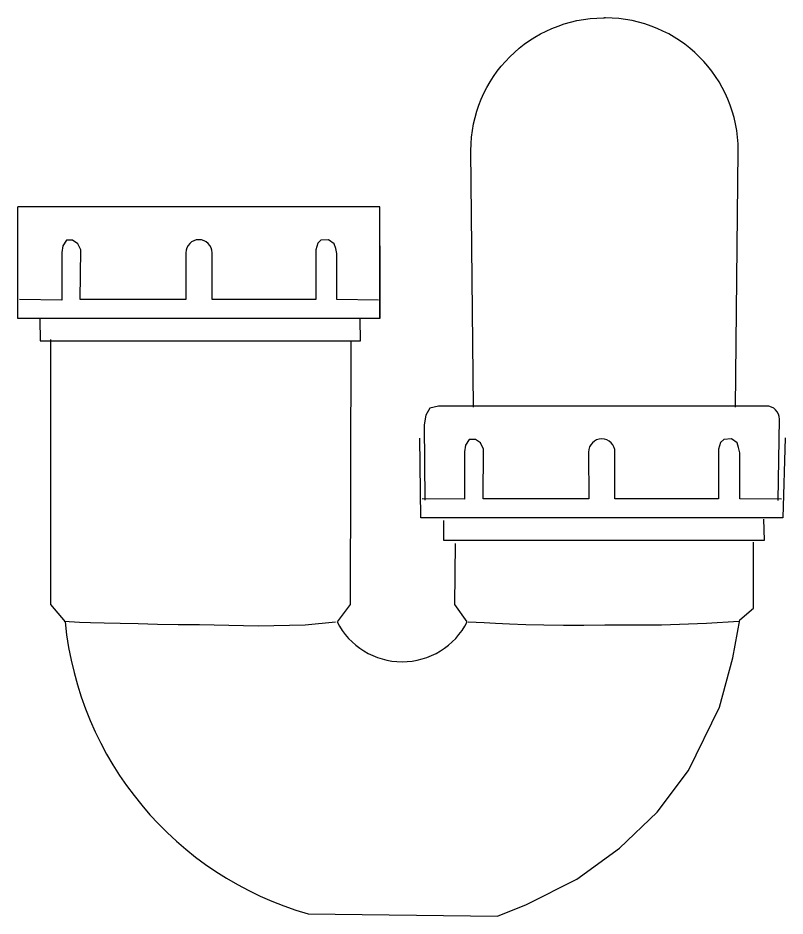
# Model space of a CAD drawing. Header units: millimetres. Extents: x 1478 to 10450, y 2114 to 8349.
# Drawn here: x 4523.29 to 4534.82, y 3971.17 to 3984.68 of the extents above; entities that cross this region are included whole.
import ezdxf

# ---------------------------------------------------------------- set-up
doc = ezdxf.new("R2010")
doc.units = ezdxf.units.MM
doc.layers.add('DEFAULT_1', color=7, linetype='Continuous')

msp = doc.modelspace()

# ---------------------------------------------------------------- linework, layer by layer
for p, q in [((4528.733, 3981.844), (4523.289, 3981.844)), ((4523.289, 3980.161), (4523.289, 3981.844)), ((4528.733, 3980.161), (4528.733, 3981.844))]:
    msp.add_line(p, q)
at = {"layer": 'DEFAULT_1', "color": 250}
for points, knots in [([(4530.141, 3978.828), (4530.141, 3978.828), (4530.1, 3982.688), (4530.1, 3982.688), (4530.1, 3982.688), (4530.1, 3983.791), (4530.994, 3984.685), (4532.097, 3984.685), (4532.097, 3984.685), (4532.097, 3984.685), (4532.102, 3984.685), (4532.11, 3984.685)], [0, 0, 0, 0, 0.25, 0.25, 0.25, 0.25, 0.5, 0.5, 0.5, 0.5, 0.5075237, 0.5075237, 0.5075237, 0.5075237]), ([(4534.079, 3978.828), (4534.079, 3978.828), (4534.121, 3982.688), (4534.121, 3982.688), (4534.121, 3982.688), (4534.121, 3983.791), (4533.226, 3984.685), (4532.123, 3984.685), (4532.123, 3984.685), (4532.123, 3984.685), (4532.119, 3984.685), (4532.11, 3984.685)], [0, 0, 0, 0, 0.25, 0.25, 0.25, 0.25, 0.5, 0.5, 0.5, 0.5, 0.5075237, 0.5075237, 0.5075237, 0.5075237]), ([(4528.733, 3981.255), (4528.733, 3981.255), (4528.733, 3980.161), (4528.733, 3980.161), (4528.733, 3980.161), (4528.733, 3980.161), (4523.289, 3980.161), (4523.289, 3980.161), (4523.289, 3980.161), (4523.289, 3980.161), (4523.289, 3981.357), (4523.289, 3981.357)], [0, 0, 0, 0, 0.25, 0.25, 0.25, 0.25, 0.5, 0.5, 0.5, 0.5, 1, 1, 1, 1]), ([(4528.712, 3980.441), (4528.712, 3980.441), (4528.085, 3980.449), (4528.085, 3980.449), (4528.085, 3980.449), (4528.085, 3980.449), (4528.085, 3981.14), (4528.085, 3981.14), (4528.085, 3981.14), (4528.085, 3981.14), (4528.069, 3981.218), (4528.069, 3981.218), (4528.069, 3981.218), (4528.069, 3981.218), (4528.046, 3981.287), (4528.046, 3981.287), (4528.046, 3981.287), (4528.046, 3981.287), (4527.961, 3981.349), (4527.961, 3981.349), (4527.961, 3981.349), (4527.961, 3981.349), (4527.845, 3981.342), (4527.845, 3981.342), (4527.845, 3981.342), (4527.845, 3981.342), (4527.798, 3981.295), (4527.798, 3981.295), (4527.798, 3981.295), (4527.798, 3981.295), (4527.767, 3981.194), (4527.767, 3981.194), (4527.767, 3981.194), (4527.767, 3981.194), (4527.767, 3980.449), (4527.767, 3980.449), (4527.767, 3980.449), (4527.767, 3980.449), (4526.21, 3980.449), (4526.21, 3980.449), (4526.21, 3980.449), (4526.21, 3980.449), (4526.209, 3981.151), (4526.209, 3981.151), (4526.209, 3981.151), (4526.209, 3981.26), (4526.12, 3981.349), (4526.011, 3981.349), (4526.011, 3981.349), (4525.902, 3981.349), (4525.813, 3981.26), (4525.813, 3981.151), (4525.813, 3981.151), (4525.813, 3981.151), (4525.815, 3980.449), (4525.815, 3980.449), (4525.815, 3980.449), (4525.815, 3980.449), (4524.226, 3980.449), (4524.226, 3980.449), (4524.226, 3980.449), (4524.226, 3980.449), (4524.234, 3981.194), (4524.234, 3981.194), (4524.234, 3981.194), (4524.234, 3981.194), (4524.187, 3981.287), (4524.187, 3981.287), (4524.187, 3981.287), (4524.187, 3981.287), (4524.11, 3981.342), (4524.11, 3981.342), (4524.11, 3981.342), (4524.11, 3981.342), (4524.017, 3981.342), (4524.017, 3981.342), (4524.017, 3981.342), (4524.017, 3981.342), (4523.963, 3981.256), (4523.963, 3981.256), (4523.963, 3981.256), (4523.963, 3981.256), (4523.947, 3981.155), (4523.947, 3981.155), (4523.947, 3981.155), (4523.947, 3981.155), (4523.947, 3980.441), (4523.947, 3980.441), (4523.947, 3980.441), (4523.947, 3980.441), (4523.312, 3980.449), (4523.312, 3980.449)], [0, 0, 0, 0, 0.041667, 0.041667, 0.041667, 0.041667, 0.083333, 0.083333, 0.083333, 0.083333, 0.125, 0.125, 0.125, 0.125, 0.166667, 0.166667, 0.166667, 0.166667, 0.208333, 0.208333, 0.208333, 0.208333, 0.25, 0.25, 0.25, 0.25, 0.291667, 0.291667, 0.291667, 0.291667, 0.333333, 0.333333, 0.333333, 0.333333, 0.375, 0.375, 0.375, 0.375, 0.416667, 0.416667, 0.416667, 0.416667, 0.458333, 0.458333, 0.458333, 0.458333, 0.5, 0.5, 0.5, 0.5, 0.541667, 0.541667, 0.541667, 0.541667, 0.583333, 0.583333, 0.583333, 0.583333, 0.625, 0.625, 0.625, 0.625, 0.666667, 0.666667, 0.666667, 0.666667, 0.708333, 0.708333, 0.708333, 0.708333, 0.75, 0.75, 0.75, 0.75, 0.791667, 0.791667, 0.791667, 0.791667, 0.833333, 0.833333, 0.833333, 0.833333, 0.875, 0.875, 0.875, 0.875, 0.916667, 0.916667, 0.916667, 0.916667, 1, 1, 1, 1]), ([(4523.619, 3980.151), (4523.619, 3980.151), (4523.623, 3979.826), (4523.623, 3979.826), (4523.623, 3979.826), (4523.623, 3979.826), (4528.439, 3979.826), (4528.439, 3979.826), (4528.439, 3979.826), (4528.439, 3979.826), (4528.433, 3980.151), (4528.433, 3980.151)], [0, 0, 0, 0, 0.25, 0.25, 0.25, 0.25, 0.5, 0.5, 0.5, 0.5, 1, 1, 1, 1]), ([(4523.779, 3979.849), (4523.779, 3979.849), (4523.779, 3975.861), (4523.779, 3975.861), (4523.779, 3975.861), (4523.779, 3975.861), (4523.998, 3975.597), (4523.998, 3975.597), (4523.998, 3975.597), (4524.202, 3973.522), (4525.651, 3971.781), (4527.654, 3971.203), (4527.654, 3971.203), (4527.654, 3971.203), (4530.499, 3971.172), (4530.499, 3971.172), (4530.499, 3971.172), (4530.499, 3971.172), (4530.936, 3971.348), (4530.936, 3971.348), (4530.936, 3971.348), (4530.936, 3971.348), (4531.695, 3971.727), (4531.695, 3971.727), (4531.695, 3971.727), (4531.695, 3971.727), (4532.336, 3972.195), (4532.336, 3972.195), (4532.336, 3972.195), (4532.336, 3972.195), (4532.904, 3972.735), (4532.904, 3972.735), (4532.904, 3972.735), (4532.904, 3972.735), (4533.371, 3973.363), (4533.371, 3973.363), (4533.371, 3973.363), (4533.371, 3973.363), (4533.837, 3974.313), (4533.837, 3974.313), (4533.837, 3974.313), (4533.837, 3974.313), (4534.041, 3975.058), (4534.041, 3975.058), (4534.041, 3975.058), (4534.041, 3975.058), (4534.144, 3975.628), (4534.144, 3975.628), (4534.144, 3975.628), (4534.144, 3975.628), (4534.348, 3975.803), (4534.348, 3975.803), (4534.348, 3975.803), (4534.348, 3975.803), (4534.348, 3976.796), (4534.348, 3976.796)], [0, 0, 0, 0, 0.066667, 0.066667, 0.066667, 0.066667, 0.133333, 0.133333, 0.133333, 0.133333, 0.2, 0.2, 0.2, 0.2, 0.266667, 0.266667, 0.266667, 0.266667, 0.333333, 0.333333, 0.333333, 0.333333, 0.4, 0.4, 0.4, 0.4, 0.466667, 0.466667, 0.466667, 0.466667, 0.533333, 0.533333, 0.533333, 0.533333, 0.6, 0.6, 0.6, 0.6, 0.666667, 0.666667, 0.666667, 0.666667, 0.733333, 0.733333, 0.733333, 0.733333, 0.8, 0.8, 0.8, 0.8, 0.866667, 0.866667, 0.866667, 0.866667, 1, 1, 1, 1]), ([(4528.296, 3979.821), (4528.296, 3979.821), (4528.284, 3975.858), (4528.284, 3975.858), (4528.284, 3975.858), (4528.284, 3975.858), (4528.087, 3975.599), (4528.087, 3975.599), (4528.087, 3975.599), (4528.274, 3975.23), (4528.653, 3974.998), (4529.066, 3974.998), (4529.066, 3974.998), (4529.48, 3974.998), (4529.858, 3975.23), (4530.046, 3975.599), (4530.046, 3975.599), (4530.046, 3975.599), (4529.858, 3975.858), (4529.858, 3975.858), (4529.858, 3975.858), (4529.858, 3975.858), (4529.869, 3976.779), (4529.869, 3976.779)], [0, 0, 0, 0, 0.142857, 0.142857, 0.142857, 0.142857, 0.285714, 0.285714, 0.285714, 0.285714, 0.428571, 0.428571, 0.428571, 0.428571, 0.571429, 0.571429, 0.571429, 0.571429, 0.714286, 0.714286, 0.714286, 0.714286, 1, 1, 1, 1]), ([(4534.721, 3977.424), (4534.721, 3977.424), (4534.742, 3978.648), (4534.742, 3978.648), (4534.742, 3978.648), (4534.742, 3978.757), (4534.653, 3978.846), (4534.543, 3978.846), (4534.543, 3978.846), (4534.543, 3978.846), (4529.614, 3978.845), (4529.614, 3978.845), (4529.614, 3978.845), (4529.614, 3978.845), (4529.481, 3978.812), (4529.481, 3978.812), (4529.481, 3978.812), (4529.481, 3978.812), (4529.422, 3978.711), (4529.422, 3978.711), (4529.422, 3978.711), (4529.422, 3978.711), (4529.397, 3978.561), (4529.397, 3978.561), (4529.397, 3978.561), (4529.397, 3978.561), (4529.406, 3977.432), (4529.406, 3977.432)], [0, 0, 0, 0, 0.125, 0.125, 0.125, 0.125, 0.25, 0.25, 0.25, 0.25, 0.375, 0.375, 0.375, 0.375, 0.5, 0.5, 0.5, 0.5, 0.625, 0.625, 0.625, 0.625, 0.75, 0.75, 0.75, 0.75, 1, 1, 1, 1]), ([(4534.825, 3978.367), (4534.825, 3978.367), (4534.791, 3977.163), (4534.791, 3977.163), (4534.791, 3977.163), (4534.791, 3977.163), (4529.347, 3977.163), (4529.347, 3977.163), (4529.347, 3977.163), (4529.347, 3977.163), (4529.331, 3978.36), (4529.331, 3978.36)], [0, 0, 0, 0, 0.25, 0.25, 0.25, 0.25, 0.5, 0.5, 0.5, 0.5, 1, 1, 1, 1]), ([(4534.77, 3977.443), (4534.77, 3977.443), (4534.143, 3977.451), (4534.143, 3977.451), (4534.143, 3977.451), (4534.143, 3977.451), (4534.143, 3978.142), (4534.143, 3978.142), (4534.143, 3978.142), (4534.143, 3978.142), (4534.127, 3978.22), (4534.127, 3978.22), (4534.127, 3978.22), (4534.127, 3978.22), (4534.104, 3978.29), (4534.104, 3978.29), (4534.104, 3978.29), (4534.104, 3978.29), (4534.019, 3978.352), (4534.019, 3978.352), (4534.019, 3978.352), (4534.019, 3978.352), (4533.902, 3978.344), (4533.902, 3978.344), (4533.902, 3978.344), (4533.902, 3978.344), (4533.856, 3978.297), (4533.856, 3978.297), (4533.856, 3978.297), (4533.856, 3978.297), (4533.825, 3978.197), (4533.825, 3978.197), (4533.825, 3978.197), (4533.825, 3978.197), (4533.825, 3977.451), (4533.825, 3977.451), (4533.825, 3977.451), (4533.825, 3977.451), (4532.267, 3977.451), (4532.267, 3977.451), (4532.267, 3977.451), (4532.267, 3977.451), (4532.267, 3978.153), (4532.267, 3978.153), (4532.267, 3978.153), (4532.267, 3978.262), (4532.178, 3978.351), (4532.069, 3978.351), (4532.069, 3978.351), (4531.959, 3978.351), (4531.871, 3978.262), (4531.871, 3978.153), (4531.871, 3978.153), (4531.871, 3978.153), (4531.872, 3977.451), (4531.872, 3977.451), (4531.872, 3977.451), (4531.872, 3977.451), (4530.284, 3977.451), (4530.284, 3977.451), (4530.284, 3977.451), (4530.284, 3977.451), (4530.292, 3978.197), (4530.292, 3978.197), (4530.292, 3978.197), (4530.292, 3978.197), (4530.245, 3978.29), (4530.245, 3978.29), (4530.245, 3978.29), (4530.245, 3978.29), (4530.168, 3978.344), (4530.168, 3978.344), (4530.168, 3978.344), (4530.168, 3978.344), (4530.075, 3978.344), (4530.075, 3978.344), (4530.075, 3978.344), (4530.075, 3978.344), (4530.02, 3978.259), (4530.02, 3978.259), (4530.02, 3978.259), (4530.02, 3978.259), (4530.005, 3978.158), (4530.005, 3978.158), (4530.005, 3978.158), (4530.005, 3978.158), (4530.005, 3977.443), (4530.005, 3977.443), (4530.005, 3977.443), (4530.005, 3977.443), (4529.37, 3977.451), (4529.37, 3977.451)], [0, 0, 0, 0, 0.041667, 0.041667, 0.041667, 0.041667, 0.083333, 0.083333, 0.083333, 0.083333, 0.125, 0.125, 0.125, 0.125, 0.166667, 0.166667, 0.166667, 0.166667, 0.208333, 0.208333, 0.208333, 0.208333, 0.25, 0.25, 0.25, 0.25, 0.291667, 0.291667, 0.291667, 0.291667, 0.333333, 0.333333, 0.333333, 0.333333, 0.375, 0.375, 0.375, 0.375, 0.416667, 0.416667, 0.416667, 0.416667, 0.458333, 0.458333, 0.458333, 0.458333, 0.5, 0.5, 0.5, 0.5, 0.541667, 0.541667, 0.541667, 0.541667, 0.583333, 0.583333, 0.583333, 0.583333, 0.625, 0.625, 0.625, 0.625, 0.666667, 0.666667, 0.666667, 0.666667, 0.708333, 0.708333, 0.708333, 0.708333, 0.75, 0.75, 0.75, 0.75, 0.791667, 0.791667, 0.791667, 0.791667, 0.833333, 0.833333, 0.833333, 0.833333, 0.875, 0.875, 0.875, 0.875, 0.916667, 0.916667, 0.916667, 0.916667, 1, 1, 1, 1]), ([(4529.689, 3977.124), (4529.689, 3977.124), (4529.69, 3976.83), (4529.69, 3976.83), (4529.69, 3976.83), (4529.69, 3976.83), (4534.515, 3976.83), (4534.515, 3976.83), (4534.515, 3976.83), (4534.515, 3976.83), (4534.506, 3977.142), (4534.506, 3977.142)], [0, 0, 0, 0, 0.25, 0.25, 0.25, 0.25, 0.5, 0.5, 0.5, 0.5, 1, 1, 1, 1]), ([(4528.063, 3975.592), (4528.063, 3975.592), (4527.609, 3975.547), (4527.609, 3975.547), (4527.609, 3975.547), (4527.609, 3975.547), (4526.9, 3975.536), (4526.9, 3975.536), (4526.9, 3975.536), (4526.9, 3975.536), (4526.019, 3975.552), (4526.019, 3975.552), (4526.019, 3975.552), (4526.019, 3975.552), (4525.699, 3975.556), (4525.699, 3975.556), (4525.699, 3975.556), (4525.699, 3975.556), (4525.388, 3975.561), (4525.388, 3975.561), (4525.388, 3975.561), (4525.388, 3975.561), (4525.094, 3975.567), (4525.094, 3975.567), (4525.094, 3975.567), (4525.094, 3975.567), (4524.824, 3975.574), (4524.824, 3975.574), (4524.824, 3975.574), (4524.824, 3975.574), (4524.584, 3975.58), (4524.584, 3975.58), (4524.584, 3975.58), (4524.584, 3975.58), (4524.379, 3975.586), (4524.379, 3975.586), (4524.379, 3975.586), (4524.379, 3975.586), (4524.215, 3975.59), (4524.215, 3975.59), (4524.215, 3975.59), (4524.215, 3975.59), (4523.986, 3975.603), (4523.986, 3975.603)], [0, 0, 0, 0, 0.083333, 0.083333, 0.083333, 0.083333, 0.166667, 0.166667, 0.166667, 0.166667, 0.25, 0.25, 0.25, 0.25, 0.333333, 0.333333, 0.333333, 0.333333, 0.416667, 0.416667, 0.416667, 0.416667, 0.5, 0.5, 0.5, 0.5, 0.583333, 0.583333, 0.583333, 0.583333, 0.666667, 0.666667, 0.666667, 0.666667, 0.75, 0.75, 0.75, 0.75, 0.833333, 0.833333, 0.833333, 0.833333, 1, 1, 1, 1]), ([(4530.061, 3975.599), (4530.061, 3975.599), (4530.298, 3975.588), (4530.298, 3975.588), (4530.298, 3975.588), (4530.298, 3975.588), (4530.468, 3975.577), (4530.468, 3975.577), (4530.468, 3975.577), (4530.468, 3975.577), (4530.679, 3975.567), (4530.679, 3975.567), (4530.679, 3975.567), (4530.679, 3975.567), (4530.925, 3975.559), (4530.925, 3975.559), (4530.925, 3975.559), (4530.925, 3975.559), (4531.198, 3975.553), (4531.198, 3975.553), (4531.198, 3975.553), (4531.198, 3975.553), (4531.492, 3975.55), (4531.492, 3975.55), (4531.492, 3975.55), (4531.492, 3975.55), (4531.8, 3975.55), (4531.8, 3975.55), (4531.8, 3975.55), (4531.8, 3975.55), (4532.114, 3975.552), (4532.114, 3975.552), (4532.114, 3975.552), (4532.114, 3975.552), (4532.966, 3975.553), (4532.966, 3975.553), (4532.966, 3975.553), (4532.966, 3975.553), (4533.644, 3975.58), (4533.644, 3975.58), (4533.644, 3975.58), (4533.644, 3975.58), (4534.129, 3975.608), (4534.129, 3975.608)], [0, 0, 0, 0, 0.083333, 0.083333, 0.083333, 0.083333, 0.166667, 0.166667, 0.166667, 0.166667, 0.25, 0.25, 0.25, 0.25, 0.333333, 0.333333, 0.333333, 0.333333, 0.416667, 0.416667, 0.416667, 0.416667, 0.5, 0.5, 0.5, 0.5, 0.583333, 0.583333, 0.583333, 0.583333, 0.666667, 0.666667, 0.666667, 0.666667, 0.75, 0.75, 0.75, 0.75, 0.833333, 0.833333, 0.833333, 0.833333, 1, 1, 1, 1])]:
    msp.add_open_spline(points, degree=3, knots=knots, dxfattribs=at)

doc.saveas('drawing.dxf')
